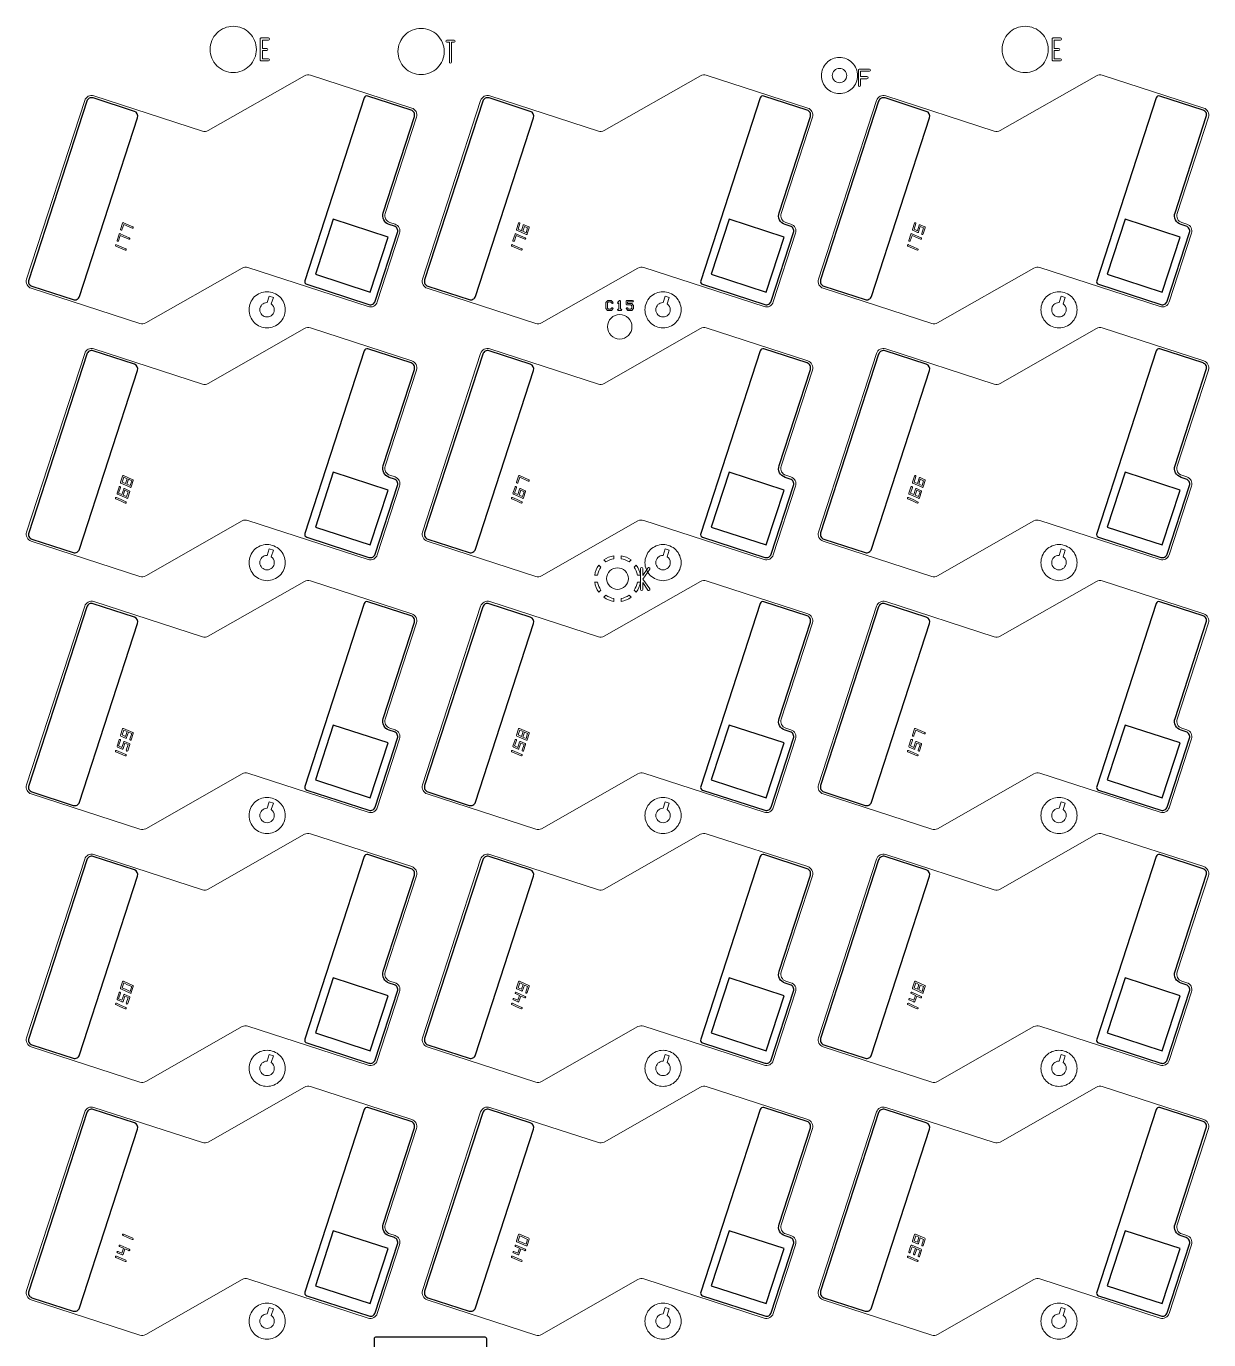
# Model space of a CAD drawing. Extents: x 2864 to 3941, y 2420 to 3182.
# Drawn here: x 3597.3 to 3679.1, y 2960.3 to 3051.2 of the extents above; entities that cross this region are included whole.
import ezdxf

# ---------------------------------------------------------------- set-up
doc = ezdxf.new("R2010")
doc.units = 0
doc.layers.get('0').update_dxf_attribs({"lineweight": 0})
for name, color, linetype in [('barcode', 1, 'Continuous'), ('susa-b', 2, 'Continuous'), ('susb-b', 3, 'Continuous'), ('二维码', 11, 'Continuous')]:
    doc.layers.add(name, color=color, linetype=linetype)

msp = doc.modelspace()

# ---------------------------------------------------------------- linework, layer by layer
for p, q in [((3638.35, 3031.494), (3638.449, 3031.494)), ((3637.952, 3014.321), (3637.952, 3014.524)), ((3637.051, 3013.741), (3636.907, 3013.884)), ((3636.907, 3012.003), (3637.051, 3012.146))]:
    msp.add_line(p, q)
at = {"linetype": 'Continuous'}
for points in [[(3613.21, 3049.57, 0.414215), (3611.61, 3051.17, 0.414215), (3610.01, 3049.57, 0.414215), (3611.61, 3047.97, 0.414215)], [(3626.21, 3049.422, 0.414214), (3624.61, 3051.022, 0.414214), (3623.01, 3049.422, 0.414214), (3624.61, 3047.823, 0.414214)], [(3668.01, 3049.57, 0.414215), (3666.41, 3051.17, 0.414215), (3664.81, 3049.57, 0.414215), (3666.41, 3047.97, 0.414215)], [(3626.888, 3050.062, 1), (3626.888, 3050.212), (3626.64, 3050.212), (3626.392, 3050.212, 1), (3626.392, 3050.062), (3626.565, 3050.062), (3626.565, 3048.697, 1), (3626.715, 3048.697), (3626.715, 3050.062)], [(3654.81, 3047.758, 0.414215), (3653.56, 3049.008, 0.414215), (3652.31, 3047.758, 0.414215), (3653.56, 3046.508, 0.414215)], [(3654.06, 3047.758, -0.414217), (3653.56, 3047.258, -0.414217), (3653.06, 3047.758, -0.414217), (3653.56, 3048.258, -0.414217)], [(3655.639, 3048.055, 1), (3655.639, 3048.205), (3654.943, 3048.205, 0.414241), (3654.868, 3048.13), (3654.868, 3047.087, 1), (3655.018, 3047.087), (3655.018, 3047.534), (3655.465, 3047.534, 1), (3655.465, 3047.684), (3655.018, 3047.684), (3655.018, 3048.055)], [(3624.29, 3044.88, 0.41422), (3623.968, 3045.51), (3616.948, 3047.792, 0.211093), (3616.546, 3047.75), (3609.879, 3043.951, -0.211093), (3609.477, 3043.91), (3601.961, 3046.352, 0.41422), (3601.331, 3046.031), (3597.314, 3033.668, 0.414215), (3597.635, 3033.038), (3605.151, 3030.595, 0.211093), (3605.553, 3030.637), (3612.22, 3034.436, -0.211091), (3612.622, 3034.477), (3620.951, 3031.77, 0.414218), (3621.581, 3032.091), (3623.126, 3036.847, 0.414217), (3622.805, 3037.477), (3622.447, 3037.593, -0.414216), (3622.126, 3038.223)], [(3651.69, 3044.88, 0.41422), (3651.368, 3045.51), (3644.348, 3047.792, 0.211093), (3643.946, 3047.75), (3637.279, 3043.951, -0.211093), (3636.877, 3043.91), (3629.361, 3046.352, 0.41422), (3628.731, 3046.031), (3624.714, 3033.668, 0.414215), (3625.035, 3033.038), (3632.551, 3030.595, 0.211093), (3632.953, 3030.637), (3639.62, 3034.436, -0.211091), (3640.022, 3034.477), (3648.351, 3031.77, 0.414218), (3648.981, 3032.091), (3650.526, 3036.847, 0.414217), (3650.205, 3037.477), (3649.847, 3037.593, -0.414216), (3649.526, 3038.223)], [(3679.09, 3044.88, 0.41422), (3678.768, 3045.51), (3671.748, 3047.792, 0.211093), (3671.346, 3047.75), (3664.679, 3043.951, -0.211093), (3664.277, 3043.91), (3656.761, 3046.352, 0.41422), (3656.131, 3046.031), (3652.114, 3033.668, 0.414215), (3652.435, 3033.038), (3659.951, 3030.595, 0.211093), (3660.353, 3030.637), (3667.02, 3034.436, -0.211091), (3667.422, 3034.477), (3675.751, 3031.77, 0.414218), (3676.381, 3032.091), (3677.926, 3036.847, 0.414217), (3677.605, 3037.477), (3677.247, 3037.593, -0.414216), (3676.926, 3038.223)], [(3604.667, 3037.288), (3604.025, 3037.574, 0.447551), (3603.957, 3037.544), (3603.816, 3037.112, 1), (3603.911, 3037.081), (3604.035, 3037.46), (3604.626, 3037.196, 1)], [(3632.094, 3037.226, 0.385532), (3632.067, 3037.288), (3631.746, 3037.431, 0.447551), (3631.678, 3037.4), (3631.555, 3037.022), (3631.325, 3037.124), (3631.452, 3037.513, 1), (3631.357, 3037.544), (3631.216, 3037.112, 0.385532), (3631.244, 3037.051), (3631.885, 3036.764, 0.447551), (3631.954, 3036.795)], [(3659.494, 3037.226, 0.385532), (3659.467, 3037.288), (3659.146, 3037.431, 0.447551), (3659.078, 3037.4), (3658.955, 3037.022), (3658.725, 3037.124), (3658.852, 3037.513, 1), (3658.757, 3037.544), (3658.616, 3037.112, 0.385532), (3658.644, 3037.051), (3658.965, 3036.908, 0.447551), (3659.033, 3036.938), (3659.156, 3037.317), (3659.385, 3037.215), (3659.258, 3036.825, 1), (3659.353, 3036.794)], [(3604.419, 3036.527), (3603.777, 3036.813, 0.447551), (3603.709, 3036.783), (3603.569, 3036.351, 1), (3603.664, 3036.32), (3603.787, 3036.699), (3604.379, 3036.435, 1)], [(3631.819, 3036.527), (3631.177, 3036.813, 0.447551), (3631.109, 3036.783), (3630.969, 3036.351, 1), (3631.064, 3036.32), (3631.187, 3036.699), (3631.779, 3036.435, 1)], [(3659.219, 3036.527), (3658.577, 3036.813, 0.447551), (3658.509, 3036.783), (3658.369, 3036.351, 1), (3658.464, 3036.32), (3658.587, 3036.699), (3659.179, 3036.435, 1)], [(3604.172, 3035.766), (3603.851, 3035.909), (3603.53, 3036.053, 1), (3603.489, 3035.961), (3603.81, 3035.818), (3604.131, 3035.675, 1)], [(3631.572, 3035.766), (3631.251, 3035.909), (3630.93, 3036.053, 1), (3630.889, 3035.961), (3631.21, 3035.818), (3631.531, 3035.675, 1)], [(3658.972, 3035.766), (3658.651, 3035.909), (3658.33, 3036.053, 1), (3658.289, 3035.961), (3658.61, 3035.818), (3658.931, 3035.675, 1)], [(3615.202, 3031.551, 0.414215), (3613.952, 3032.801, 0.414215), (3612.702, 3031.551, 0.414215), (3613.952, 3030.301, 0.414215)], [(3614.452, 3031.551, -0.414217), (3613.952, 3031.051, -0.414217), (3613.452, 3031.551, -0.414217), (3613.952, 3032.051, -0.002897), (3613.957, 3032.051), (3614.103, 3032.502), (3614.388, 3032.409), (3614.242, 3031.958, -0.242589)], [(3642.602, 3031.551, 0.414215), (3641.352, 3032.801, 0.414215), (3640.102, 3031.551, 0.414215), (3641.352, 3030.301, 0.414215)], [(3641.852, 3031.551, -0.414217), (3641.352, 3031.051, -0.414217), (3640.852, 3031.551, -0.414217), (3641.352, 3032.051, -0.002897), (3641.357, 3032.051), (3641.503, 3032.502), (3641.788, 3032.409), (3641.642, 3031.958, -0.242589)], [(3670.002, 3031.551, 0.414215), (3668.752, 3032.801, 0.414215), (3667.502, 3031.551, 0.414215), (3668.752, 3030.301, 0.414215)], [(3669.252, 3031.551, -0.414217), (3668.752, 3031.051, -0.414217), (3668.252, 3031.551, -0.414217), (3668.752, 3032.051, -0.002897), (3668.757, 3032.051), (3668.903, 3032.502), (3669.188, 3032.409), (3669.042, 3031.958, -0.242589)], [(3637.884, 3031.608, 1), (3637.813, 3031.679), (3637.728, 3031.594), (3637.571, 3031.594), (3637.501, 3031.664), (3637.501, 3032.02), (3637.571, 3032.09), (3637.728, 3032.09), (3637.813, 3032.005, 1), (3637.884, 3032.076), (3637.784, 3032.175, 0.200121), (3637.749, 3032.19), (3637.55, 3032.19, 0.200121), (3637.515, 3032.175), (3637.416, 3032.076, 0.200121), (3637.401, 3032.041), (3637.401, 3031.643, 0.200121), (3637.416, 3031.608), (3637.515, 3031.509, 0.200121), (3637.55, 3031.494), (3637.749, 3031.494, 0.200121), (3637.784, 3031.509)], [(3639.298, 3031.643), (3639.298, 3031.842, 0.200121), (3639.283, 3031.877), (3639.184, 3031.976, 0.200121), (3639.149, 3031.991), (3638.901, 3031.991), (3638.901, 3032.09), (3639.248, 3032.09, 1), (3639.248, 3032.19), (3638.851, 3032.19, 0.414253), (3638.801, 3032.14), (3638.801, 3031.941, 0.414253), (3638.851, 3031.891), (3639.128, 3031.891), (3639.198, 3031.821), (3639.198, 3031.664), (3639.128, 3031.594), (3638.971, 3031.594), (3638.886, 3031.679, 1), (3638.816, 3031.608), (3638.915, 3031.509, 0.200121), (3638.95, 3031.494), (3639.149, 3031.494, 0.200121), (3639.184, 3031.509), (3639.283, 3031.608, 0.200121)], [(3639.205, 3030.377, 0.414215), (3638.355, 3031.227, 0.414215), (3637.505, 3030.377, 0.414215), (3638.355, 3029.527, 0.414215)], [(3624.29, 3027.38, 0.41422), (3623.968, 3028.01), (3616.948, 3030.292, 0.211093), (3616.546, 3030.25), (3609.879, 3026.451, -0.211093), (3609.477, 3026.41), (3601.961, 3028.852, 0.41422), (3601.331, 3028.531), (3597.314, 3016.168, 0.414215), (3597.635, 3015.538), (3605.151, 3013.095, 0.211093), (3605.553, 3013.137), (3612.22, 3016.936, -0.211091), (3612.622, 3016.977), (3620.951, 3014.27, 0.414218), (3621.581, 3014.591), (3623.126, 3019.347, 0.414217), (3622.805, 3019.977), (3622.447, 3020.093, -0.414216), (3622.126, 3020.723)], [(3651.69, 3027.38, 0.41422), (3651.368, 3028.01), (3644.348, 3030.292, 0.211093), (3643.946, 3030.25), (3637.279, 3026.451, -0.211093), (3636.877, 3026.41), (3629.361, 3028.852, 0.41422), (3628.731, 3028.531), (3624.714, 3016.168, 0.414215), (3625.035, 3015.538), (3632.551, 3013.095, 0.211093), (3632.953, 3013.137), (3639.62, 3016.936, -0.211091), (3640.022, 3016.977), (3648.351, 3014.27, 0.414218), (3648.981, 3014.591), (3650.526, 3019.347, 0.414217), (3650.205, 3019.977), (3649.847, 3020.093, -0.414216), (3649.526, 3020.723)], [(3679.09, 3027.38, 0.41422), (3678.768, 3028.01), (3671.748, 3030.292, 0.211093), (3671.346, 3030.25), (3664.679, 3026.451, -0.211093), (3664.277, 3026.41), (3656.761, 3028.852, 0.41422), (3656.131, 3028.531), (3652.114, 3016.168, 0.414215), (3652.435, 3015.538), (3659.951, 3013.095, 0.211093), (3660.353, 3013.137), (3667.02, 3016.936, -0.211091), (3667.422, 3016.977), (3675.751, 3014.27, 0.414218), (3676.381, 3014.591), (3677.926, 3019.347, 0.414217), (3677.605, 3019.977), (3677.247, 3020.093, -0.414216), (3676.926, 3020.723)], [(3604.694, 3019.726, 0.385532), (3604.667, 3019.788), (3604.025, 3020.074, 0.447551), (3603.957, 3020.044), (3603.816, 3019.612, 0.385532), (3603.844, 3019.551), (3604.485, 3019.264, 0.447551), (3604.554, 3019.295)], [(3632.067, 3019.788), (3631.425, 3020.074, 0.447551), (3631.357, 3020.044), (3631.216, 3019.612, 1), (3631.311, 3019.581), (3631.435, 3019.96), (3632.026, 3019.696, 1)], [(3659.494, 3019.726, 0.385532), (3659.467, 3019.788), (3659.146, 3019.931, 0.447551), (3659.078, 3019.9), (3658.955, 3019.522), (3658.725, 3019.624), (3658.852, 3020.013, 1), (3658.757, 3020.044), (3658.616, 3019.612, 0.385532), (3658.644, 3019.551), (3659.285, 3019.264, 0.447551), (3659.354, 3019.295)], [(3604.446, 3018.965, 0.385532), (3604.419, 3019.027), (3604.098, 3019.17, 0.447551), (3604.03, 3019.14), (3603.907, 3018.761), (3603.678, 3018.863), (3603.805, 3019.252, 1), (3603.71, 3019.283), (3603.569, 3018.851, 0.385532), (3603.596, 3018.79), (3604.238, 3018.503, 0.447551), (3604.306, 3018.534)], [(3631.846, 3018.965, 0.385532), (3631.819, 3019.027), (3631.498, 3019.17, 0.447551), (3631.43, 3019.14), (3631.307, 3018.761), (3631.078, 3018.863), (3631.205, 3019.252, 1), (3631.11, 3019.283), (3630.969, 3018.851, 0.385532), (3630.996, 3018.79), (3631.638, 3018.503, 0.447551), (3631.706, 3018.534)], [(3659.246, 3018.965, 0.385532), (3659.219, 3019.027), (3658.898, 3019.17, 0.447551), (3658.83, 3019.14), (3658.707, 3018.761), (3658.478, 3018.863), (3658.605, 3019.252, 1), (3658.51, 3019.283), (3658.369, 3018.851, 0.385532), (3658.396, 3018.79), (3659.038, 3018.503, 0.447551), (3659.106, 3018.534)], [(3604.172, 3018.266), (3603.851, 3018.409), (3603.53, 3018.553, 1), (3603.489, 3018.461), (3603.81, 3018.318), (3604.131, 3018.175, 1)], [(3631.572, 3018.266), (3631.251, 3018.409), (3630.93, 3018.553, 1), (3630.889, 3018.461), (3631.21, 3018.318), (3631.531, 3018.175, 1)], [(3658.972, 3018.266), (3658.651, 3018.409), (3658.33, 3018.553, 1), (3658.289, 3018.461), (3658.61, 3018.318), (3658.931, 3018.175, 1)], [(3615.202, 3014.051, 0.414215), (3613.952, 3015.301, 0.414215), (3612.702, 3014.051, 0.414215), (3613.952, 3012.801, 0.414215)], [(3642.602, 3014.051, 0.414215), (3641.352, 3015.301, 0.414215), (3640.102, 3014.051, 0.414215), (3641.352, 3012.801, 0.414215)], [(3670.002, 3014.051, 0.414215), (3668.752, 3015.301, 0.414215), (3667.502, 3014.051, 0.414215), (3668.752, 3012.801, 0.414215)], [(3614.452, 3014.051, -0.414217), (3613.952, 3013.551, -0.414217), (3613.452, 3014.051, -0.414217), (3613.952, 3014.551, -0.002897), (3613.957, 3014.551), (3614.103, 3015.002), (3614.388, 3014.909), (3614.242, 3014.458, -0.242589)], [(3641.852, 3014.051, -0.414217), (3641.352, 3013.551, -0.414217), (3640.852, 3014.051, -0.414217), (3641.352, 3014.551, -0.002897), (3641.357, 3014.551), (3641.503, 3015.002), (3641.788, 3014.909), (3641.642, 3014.458, -0.242589)], [(3669.252, 3014.051, -0.414217), (3668.752, 3013.551, -0.414217), (3668.252, 3014.051, -0.414217), (3668.752, 3014.551, -0.002897), (3668.757, 3014.551), (3668.903, 3015.002), (3669.188, 3014.909), (3669.042, 3014.458, -0.242589)], [(3638.952, 3012.943, 0.414216), (3638.202, 3013.693, 0.414216), (3637.452, 3012.943, 0.414216), (3638.202, 3012.193, 0.414216)], [(3624.29, 3009.88, 0.41422), (3623.968, 3010.51), (3616.948, 3012.792, 0.211093), (3616.546, 3012.75), (3609.879, 3008.951, -0.211093), (3609.477, 3008.91), (3601.961, 3011.352, 0.41422), (3601.331, 3011.031), (3597.314, 2998.668, 0.414215), (3597.635, 2998.038), (3605.151, 2995.595, 0.211093), (3605.553, 2995.637), (3612.22, 2999.436, -0.211091), (3612.622, 2999.477), (3620.951, 2996.77, 0.414218), (3621.581, 2997.091), (3623.126, 3001.847, 0.414217), (3622.805, 3002.477), (3622.447, 3002.593, -0.414216), (3622.126, 3003.223)], [(3651.69, 3009.88, 0.41422), (3651.368, 3010.51), (3644.348, 3012.792, 0.211093), (3643.946, 3012.75), (3637.279, 3008.951, -0.211093), (3636.877, 3008.91), (3629.361, 3011.352, 0.41422), (3628.731, 3011.031), (3624.714, 2998.668, 0.414215), (3625.035, 2998.038), (3632.551, 2995.595, 0.211093), (3632.953, 2995.637), (3639.62, 2999.436, -0.211091), (3640.022, 2999.477), (3648.351, 2996.77, 0.414218), (3648.981, 2997.091), (3650.526, 3001.847, 0.414217), (3650.205, 3002.477), (3649.847, 3002.593, -0.414216), (3649.526, 3003.223)], [(3679.09, 3009.88, 0.41422), (3678.768, 3010.51), (3671.748, 3012.792, 0.211093), (3671.346, 3012.75), (3664.679, 3008.951, -0.211093), (3664.277, 3008.91), (3656.761, 3011.352, 0.41422), (3656.131, 3011.031), (3652.114, 2998.668, 0.414215), (3652.435, 2998.038), (3659.951, 2995.595, 0.211093), (3660.353, 2995.637), (3667.02, 2999.436, -0.211091), (3667.422, 2999.477), (3675.751, 2996.77, 0.414218), (3676.381, 2997.091), (3677.926, 3001.847, 0.414217), (3677.605, 3002.477), (3677.247, 3002.593, -0.414216), (3676.926, 3003.223)], [(3604.694, 3002.226, 0.385532), (3604.667, 3002.288), (3604.025, 3002.574, 0.447551), (3603.957, 3002.544), (3603.816, 3002.112, 0.385532), (3603.844, 3002.051), (3604.165, 3001.908, 0.447551), (3604.233, 3001.938), (3604.356, 3002.317), (3604.585, 3002.215), (3604.458, 3001.825, 1), (3604.553, 3001.794)], [(3632.094, 3002.226, 0.385532), (3632.067, 3002.288), (3631.425, 3002.574, 0.447551), (3631.357, 3002.544), (3631.216, 3002.112, 0.385532), (3631.244, 3002.051), (3631.885, 3001.764, 0.447551), (3631.954, 3001.795)], [(3659.467, 3002.288), (3658.825, 3002.574, 0.447551), (3658.757, 3002.544), (3658.616, 3002.112, 1), (3658.711, 3002.081), (3658.835, 3002.46), (3659.426, 3002.196, 1)], [(3604.446, 3001.465, 0.385532), (3604.419, 3001.527), (3604.098, 3001.67, 0.447551), (3604.03, 3001.64), (3603.907, 3001.261), (3603.678, 3001.363), (3603.805, 3001.752, 1), (3603.71, 3001.783), (3603.569, 3001.351, 0.385532), (3603.596, 3001.29), (3603.917, 3001.147, 0.447551), (3603.985, 3001.177), (3604.108, 3001.556), (3604.338, 3001.454), (3604.211, 3001.065, 1), (3604.306, 3001.034)], [(3631.846, 3001.465, 0.385532), (3631.819, 3001.527), (3631.498, 3001.67, 0.447551), (3631.43, 3001.64), (3631.307, 3001.261), (3631.078, 3001.363), (3631.205, 3001.752, 1), (3631.11, 3001.783), (3630.969, 3001.351, 0.385532), (3630.996, 3001.29), (3631.317, 3001.147, 0.447551), (3631.385, 3001.177), (3631.508, 3001.556), (3631.738, 3001.454), (3631.611, 3001.065, 1), (3631.706, 3001.034)], [(3659.246, 3001.465, 0.385532), (3659.219, 3001.527), (3658.898, 3001.67, 0.447551), (3658.83, 3001.64), (3658.707, 3001.261), (3658.478, 3001.363), (3658.605, 3001.752, 1), (3658.51, 3001.783), (3658.369, 3001.351, 0.385532), (3658.396, 3001.29), (3658.717, 3001.147, 0.447551), (3658.785, 3001.177), (3658.908, 3001.556), (3659.138, 3001.454), (3659.011, 3001.065, 1), (3659.106, 3001.034)], [(3604.172, 3000.766), (3603.851, 3000.909), (3603.53, 3001.053, 1), (3603.489, 3000.961), (3603.81, 3000.818), (3604.131, 3000.675, 1)], [(3631.572, 3000.766), (3631.251, 3000.909), (3630.93, 3001.053, 1), (3630.889, 3000.961), (3631.21, 3000.818), (3631.531, 3000.675, 1)], [(3658.972, 3000.766), (3658.651, 3000.909), (3658.33, 3001.053, 1), (3658.289, 3000.961), (3658.61, 3000.818), (3658.931, 3000.675, 1)], [(3615.202, 2996.551, 0.414215), (3613.952, 2997.801, 0.414215), (3612.702, 2996.551, 0.414215), (3613.952, 2995.301, 0.414215)], [(3614.452, 2996.551, -0.414217), (3613.952, 2996.051, -0.414217), (3613.452, 2996.551, -0.414217), (3613.952, 2997.051, -0.002897), (3613.957, 2997.051), (3614.103, 2997.502), (3614.388, 2997.409), (3614.242, 2996.958, -0.242589)], [(3642.602, 2996.551, 0.414215), (3641.352, 2997.801, 0.414215), (3640.102, 2996.551, 0.414215), (3641.352, 2995.301, 0.414215)], [(3641.852, 2996.551, -0.414217), (3641.352, 2996.051, -0.414217), (3640.852, 2996.551, -0.414217), (3641.352, 2997.051, -0.002897), (3641.357, 2997.051), (3641.503, 2997.502), (3641.788, 2997.409), (3641.642, 2996.958, -0.242589)], [(3670.002, 2996.551, 0.414215), (3668.752, 2997.801, 0.414215), (3667.502, 2996.551, 0.414215), (3668.752, 2995.301, 0.414215)], [(3669.252, 2996.551, -0.414217), (3668.752, 2996.051, -0.414217), (3668.252, 2996.551, -0.414217), (3668.752, 2997.051, -0.002897), (3668.757, 2997.051), (3668.903, 2997.502), (3669.188, 2997.409), (3669.042, 2996.958, -0.242589)], [(3624.29, 2992.38, 0.41422), (3623.968, 2993.01), (3616.948, 2995.292, 0.211093), (3616.546, 2995.25), (3609.879, 2991.451, -0.211093), (3609.477, 2991.41), (3601.961, 2993.852, 0.41422), (3601.331, 2993.531), (3597.314, 2981.168, 0.414215), (3597.635, 2980.538), (3605.151, 2978.095, 0.211093), (3605.553, 2978.137), (3612.22, 2981.936, -0.211091), (3612.622, 2981.977), (3620.951, 2979.27, 0.414218), (3621.581, 2979.591), (3623.126, 2984.347, 0.414217), (3622.805, 2984.977), (3622.447, 2985.093, -0.414216), (3622.126, 2985.723)], [(3651.69, 2992.38, 0.41422), (3651.368, 2993.01), (3644.348, 2995.292, 0.211093), (3643.946, 2995.25), (3637.279, 2991.451, -0.211093), (3636.877, 2991.41), (3629.361, 2993.852, 0.41422), (3628.731, 2993.531), (3624.714, 2981.168, 0.414215), (3625.035, 2980.538), (3632.551, 2978.095, 0.211093), (3632.953, 2978.137), (3639.62, 2981.936, -0.211091), (3640.022, 2981.977), (3648.351, 2979.27, 0.414218), (3648.981, 2979.591), (3650.526, 2984.347, 0.414217), (3650.205, 2984.977), (3649.847, 2985.093, -0.414216), (3649.526, 2985.723)], [(3679.09, 2992.38, 0.41422), (3678.768, 2993.01), (3671.748, 2995.292, 0.211093), (3671.346, 2995.25), (3664.679, 2991.451, -0.211093), (3664.277, 2991.41), (3656.761, 2993.852, 0.41422), (3656.131, 2993.531), (3652.114, 2981.168, 0.414215), (3652.435, 2980.538), (3659.951, 2978.095, 0.211093), (3660.353, 2978.137), (3667.02, 2981.936, -0.211091), (3667.422, 2981.977), (3675.751, 2979.27, 0.414218), (3676.381, 2979.591), (3677.926, 2984.347, 0.414217), (3677.605, 2984.977), (3677.247, 2985.093, -0.414216), (3676.926, 2985.723)], [(3604.446, 2983.965, 0.385532), (3604.419, 2984.027), (3604.098, 2984.17, 0.447551), (3604.03, 2984.14), (3603.907, 2983.761), (3603.678, 2983.863), (3603.805, 2984.252, 1), (3603.71, 2984.283), (3603.569, 2983.851, 0.385532), (3603.596, 2983.79), (3603.917, 2983.647, 0.447551), (3603.985, 2983.677), (3604.108, 2984.056), (3604.338, 2983.954), (3604.211, 2983.565, 1), (3604.306, 2983.534)], [(3604.694, 2984.726, 0.385532), (3604.667, 2984.788), (3604.025, 2985.074, 0.447551), (3603.957, 2985.044), (3603.816, 2984.612, 0.385532), (3603.844, 2984.551), (3604.485, 2984.264, 0.447551), (3604.554, 2984.295)], [(3631.819, 2984.027), (3631.177, 2984.313, 1), (3631.137, 2984.222), (3631.417, 2984.097), (3631.307, 2983.761), (3631.037, 2983.881, 1), (3630.996, 2983.79), (3631.317, 2983.647, 0.447551), (3631.385, 2983.677), (3631.508, 2984.056), (3631.779, 2983.935, 1)], [(3632.094, 2984.726, 0.385532), (3632.067, 2984.788), (3631.425, 2985.074, 0.447551), (3631.357, 2985.044), (3631.216, 2984.612, 0.385532), (3631.244, 2984.551), (3631.565, 2984.408, 0.447551), (3631.633, 2984.438), (3631.756, 2984.817), (3631.985, 2984.715), (3631.858, 2984.325, 1), (3631.953, 2984.294)], [(3659.219, 2984.027), (3658.577, 2984.313, 1), (3658.537, 2984.222), (3658.817, 2984.097), (3658.707, 2983.761), (3658.437, 2983.881, 1), (3658.396, 2983.79), (3658.717, 2983.647, 0.447551), (3658.785, 2983.677), (3658.908, 2984.056), (3659.179, 2983.935, 1)], [(3659.494, 2984.726, 0.385532), (3659.467, 2984.788), (3658.825, 2985.074, 0.447551), (3658.757, 2985.044), (3658.616, 2984.612, 0.385532), (3658.644, 2984.551), (3659.285, 2984.264, 0.447551), (3659.354, 2984.295)], [(3604.172, 2983.266), (3603.851, 2983.409), (3603.53, 2983.553, 1), (3603.489, 2983.461), (3603.81, 2983.318), (3604.131, 2983.175, 1)], [(3631.572, 2983.266), (3631.251, 2983.409), (3630.93, 2983.553, 1), (3630.889, 2983.461), (3631.21, 2983.318), (3631.531, 2983.175, 1)], [(3658.972, 2983.266), (3658.651, 2983.409), (3658.33, 2983.553, 1), (3658.289, 2983.461), (3658.61, 2983.318), (3658.931, 2983.175, 1)], [(3615.202, 2979.051, 0.414215), (3613.952, 2980.301, 0.414215), (3612.702, 2979.051, 0.414215), (3613.952, 2977.801, 0.414215)], [(3614.452, 2979.051, -0.414217), (3613.952, 2978.551, -0.414217), (3613.452, 2979.051, -0.414217), (3613.952, 2979.551, -0.002897), (3613.957, 2979.551), (3614.103, 2980.002), (3614.388, 2979.909), (3614.242, 2979.458, -0.242589)], [(3642.602, 2979.051, 0.414215), (3641.352, 2980.301, 0.414215), (3640.102, 2979.051, 0.414215), (3641.352, 2977.801, 0.414215)], [(3641.852, 2979.051, -0.414217), (3641.352, 2978.551, -0.414217), (3640.852, 2979.051, -0.414217), (3641.352, 2979.551, -0.002897), (3641.357, 2979.551), (3641.503, 2980.002), (3641.788, 2979.909), (3641.642, 2979.458, -0.242589)], [(3670.002, 2979.051, 0.414215), (3668.752, 2980.301, 0.414215), (3667.502, 2979.051, 0.414215), (3668.752, 2977.801, 0.414215)], [(3669.252, 2979.051, -0.414217), (3668.752, 2978.551, -0.414217), (3668.252, 2979.051, -0.414217), (3668.752, 2979.551, -0.002897), (3668.757, 2979.551), (3668.903, 2980.002), (3669.188, 2979.909), (3669.042, 2979.458, -0.242589)], [(3624.29, 2974.88, 0.41422), (3623.968, 2975.51), (3616.948, 2977.792, 0.211093), (3616.546, 2977.75), (3609.879, 2973.951, -0.211093), (3609.477, 2973.91), (3601.961, 2976.352, 0.41422), (3601.331, 2976.031), (3597.314, 2963.668, 0.414215), (3597.635, 2963.038), (3605.151, 2960.595, 0.211093), (3605.553, 2960.637), (3612.22, 2964.436, -0.211091), (3612.622, 2964.477), (3620.951, 2961.77, 0.414218), (3621.581, 2962.091), (3623.126, 2966.847, 0.414217), (3622.805, 2967.477), (3622.447, 2967.593, -0.414216), (3622.126, 2968.223)], [(3651.69, 2974.88, 0.41422), (3651.368, 2975.51), (3644.348, 2977.792, 0.211093), (3643.946, 2977.75), (3637.279, 2973.951, -0.211093), (3636.877, 2973.91), (3629.361, 2976.352, 0.41422), (3628.731, 2976.031), (3624.714, 2963.668, 0.414215), (3625.035, 2963.038), (3632.551, 2960.595, 0.211093), (3632.953, 2960.637), (3639.62, 2964.436, -0.211091), (3640.022, 2964.477), (3648.351, 2961.77, 0.414218), (3648.981, 2962.091), (3650.526, 2966.847, 0.414217), (3650.205, 2967.477), (3649.847, 2967.593, -0.414216), (3649.526, 2968.223)], [(3679.09, 2974.88, 0.41422), (3678.768, 2975.51), (3671.748, 2977.792, 0.211093), (3671.346, 2977.75), (3664.679, 2973.951, -0.211093), (3664.277, 2973.91), (3656.761, 2976.352, 0.41422), (3656.131, 2976.031), (3652.114, 2963.668, 0.414215), (3652.435, 2963.038), (3659.951, 2960.595, 0.211093), (3660.353, 2960.637), (3667.02, 2964.436, -0.211091), (3667.422, 2964.477), (3675.751, 2961.77, 0.414218), (3676.381, 2962.091), (3677.926, 2966.847, 0.414217), (3677.605, 2967.477), (3677.247, 2967.593, -0.414216), (3676.926, 2968.223)], [(3604.667, 2967.288), (3604.346, 2967.431), (3604.025, 2967.574, 1), (3603.984, 2967.483), (3604.305, 2967.34), (3604.626, 2967.196, 1)], [(3632.094, 2967.226, 0.385532), (3632.067, 2967.288), (3631.425, 2967.574, 0.447551), (3631.357, 2967.544), (3631.216, 2967.112, 0.385532), (3631.244, 2967.051), (3631.885, 2966.764, 0.447551), (3631.954, 2966.795)], [(3659.494, 2967.226, 0.385532), (3659.467, 2967.288), (3658.825, 2967.574, 0.447551), (3658.757, 2967.544), (3658.616, 2967.112, 0.385532), (3658.644, 2967.051), (3658.965, 2966.908, 0.447551), (3659.033, 2966.938), (3659.156, 2967.317), (3659.385, 2967.215), (3659.258, 2966.825, 1), (3659.353, 2966.794)], [(3604.419, 2966.527), (3603.777, 2966.813, 1), (3603.737, 2966.722), (3604.017, 2966.597), (3603.907, 2966.261), (3603.637, 2966.381, 1), (3603.596, 2966.29), (3603.917, 2966.147, 0.447551), (3603.985, 2966.177), (3604.108, 2966.556), (3604.379, 2966.435, 1)], [(3631.819, 2966.527), (3631.177, 2966.813, 1), (3631.137, 2966.722), (3631.417, 2966.597), (3631.307, 2966.261), (3631.037, 2966.381, 1), (3630.996, 2966.29), (3631.317, 2966.147, 0.447551), (3631.385, 2966.177), (3631.508, 2966.556), (3631.779, 2966.435, 1)], [(3659.246, 2966.465, 0.385532), (3659.219, 2966.527), (3658.577, 2966.813, 0.447551), (3658.509, 2966.783), (3658.369, 2966.351, 1), (3658.464, 2966.32), (3658.587, 2966.699), (3658.817, 2966.597), (3658.69, 2966.208, 1), (3658.785, 2966.177), (3658.908, 2966.556), (3659.138, 2966.454), (3659.011, 2966.065, 1), (3659.106, 2966.034)], [(3604.172, 2965.766), (3603.851, 2965.909), (3603.53, 2966.053, 1), (3603.489, 2965.961), (3603.81, 2965.818), (3604.131, 2965.675, 1)], [(3631.572, 2965.766), (3631.251, 2965.909), (3630.93, 2966.053, 1), (3630.889, 2965.961), (3631.21, 2965.818), (3631.531, 2965.675, 1)], [(3658.972, 2965.766), (3658.651, 2965.909), (3658.33, 2966.053, 1), (3658.289, 2965.961), (3658.61, 2965.818), (3658.931, 2965.675, 1)], [(3615.202, 2961.551, 0.414215), (3613.952, 2962.801, 0.414215), (3612.702, 2961.551, 0.414215), (3613.952, 2960.301, 0.414215)], [(3614.452, 2961.551, -0.414217), (3613.952, 2961.051, -0.414217), (3613.452, 2961.551, -0.414217), (3613.952, 2962.051, -0.002897), (3613.957, 2962.051), (3614.103, 2962.502), (3614.388, 2962.409), (3614.242, 2961.958, -0.242589)], [(3642.602, 2961.551, 0.414215), (3641.352, 2962.801, 0.414215), (3640.102, 2961.551, 0.414215), (3641.352, 2960.301, 0.414215)], [(3641.852, 2961.551, -0.414217), (3641.352, 2961.051, -0.414217), (3640.852, 2961.551, -0.414217), (3641.352, 2962.051, -0.002897), (3641.357, 2962.051), (3641.503, 2962.502), (3641.788, 2962.409), (3641.642, 2961.958, -0.242589)], [(3670.002, 2961.551, 0.414215), (3668.752, 2962.801, 0.414215), (3667.502, 2961.551, 0.414215), (3668.752, 2960.301, 0.414215)], [(3669.252, 2961.551, -0.414217), (3668.752, 2961.051, -0.414217), (3668.252, 2961.551, -0.414217), (3668.752, 2962.051, -0.002897), (3668.757, 2962.051), (3668.903, 2962.502), (3669.188, 2962.409), (3669.042, 2961.958, -0.242589)], [(3629.154, 2952.738), (3629.154, 2960.338, 0.414228), (3629.054, 2960.438), (3621.454, 2960.438, 0.414228), (3621.354, 2960.338), (3621.354, 2952.738, 0.414228), (3621.454, 2952.638), (3629.054, 2952.638, 0.414228)]]:
    msp.add_lwpolyline(points, format="xyb", close=True, dxfattribs=at)
for points in [[(3614.049, 3048.77, 1), (3614.049, 3048.92), (3613.627, 3048.92), (3613.627, 3049.49), (3613.925, 3049.49, 1), (3613.925, 3049.64), (3613.627, 3049.64), (3613.627, 3050.21), (3614.049, 3050.21, 1), (3614.049, 3050.36), (3613.552, 3050.36, 0.414241), (3613.477, 3050.285), (3613.477, 3049.565)], [(3668.849, 3048.77, 1), (3668.849, 3048.92), (3668.427, 3048.92), (3668.427, 3049.49), (3668.725, 3049.49, 1), (3668.725, 3049.64), (3668.427, 3049.64), (3668.427, 3050.21), (3668.849, 3050.21, 1), (3668.849, 3050.36), (3668.352, 3050.36, 0.414241), (3668.277, 3050.285), (3668.277, 3049.565)], [(3613.477, 3049.565), (3613.477, 3048.845, 0.414241), (3613.552, 3048.77), (3614.049, 3048.77)], [(3668.277, 3049.565), (3668.277, 3048.845, 0.414241), (3668.352, 3048.77), (3668.849, 3048.77)], [(3638.449, 3031.494, 1), (3638.449, 3031.594), (3638.4, 3031.594), (3638.4, 3032.14, 0.669786), (3638.314, 3032.175), (3638.215, 3032.076, 1), (3638.286, 3032.005), (3638.3, 3032.019)], [(3638.3, 3032.019), (3638.3, 3031.594), (3638.25, 3031.594, 1), (3638.25, 3031.494), (3638.35, 3031.494)], [(3637.261, 3014.238), (3637.404, 3014.094, -0.106991), (3637.952, 3014.321)], [(3638.452, 3014.524), (3638.452, 3014.321, -0.106992), (3638.999, 3014.094), (3639.142, 3014.238)], [(3636.621, 3013.193), (3636.824, 3013.193, -0.106992), (3637.051, 3013.741)], [(3639.496, 3013.884), (3639.352, 3013.741, -0.106991), (3639.579, 3013.193), (3639.782, 3013.193)], [(3639.945, 3013.156), (3639.945, 3013.636, 1), (3639.795, 3013.636), (3639.795, 3012.195, 1), (3639.945, 3012.195), (3639.945, 3012.674)], [(3640.428, 3012.238), (3639.961, 3012.915), (3640.428, 3013.593, 1), (3640.305, 3013.678), (3639.945, 3013.156)], [(3637.051, 3012.146, -0.106993), (3636.824, 3012.693), (3636.621, 3012.693)], [(3639.782, 3012.693), (3639.579, 3012.693, -0.106992), (3639.352, 3012.146), (3639.496, 3012.003)], [(3639.945, 3012.674), (3640.305, 3012.153, 1), (3640.428, 3012.238)], [(3637.952, 3011.363), (3637.952, 3011.566, -0.106992), (3637.404, 3011.793), (3637.261, 3011.649)], [(3639.142, 3011.649), (3638.999, 3011.793, -0.106991), (3638.452, 3011.566), (3638.452, 3011.363)]]:
    msp.add_lwpolyline(points, format="xyb", dxfattribs=at)
for points in [[(3631.985, 3037.215), (3631.875, 3036.878), (3631.646, 3036.981), (3631.756, 3037.317)], [(3604.264, 3019.858), (3604.155, 3019.522), (3603.925, 3019.624), (3604.035, 3019.96)], [(3604.585, 3019.715), (3604.475, 3019.378), (3604.246, 3019.481), (3604.356, 3019.817)], [(3659.385, 3019.715), (3659.275, 3019.378), (3659.046, 3019.481), (3659.156, 3019.817)], [(3604.338, 3018.954), (3604.228, 3018.617), (3603.999, 3018.72), (3604.108, 3019.056)], [(3631.738, 3018.954), (3631.628, 3018.617), (3631.399, 3018.72), (3631.508, 3019.056)], [(3659.138, 3018.954), (3659.028, 3018.617), (3658.799, 3018.72), (3658.908, 3019.056)], [(3604.264, 3002.358), (3604.155, 3002.022), (3603.925, 3002.124), (3604.035, 3002.46)], [(3631.664, 3002.358), (3631.555, 3002.022), (3631.325, 3002.124), (3631.435, 3002.46)], [(3631.985, 3002.215), (3631.875, 3001.878), (3631.646, 3001.981), (3631.756, 3002.317)], [(3604.585, 2984.715), (3604.475, 2984.378), (3604.205, 2984.499), (3603.925, 2984.624), (3604.035, 2984.96), (3604.305, 2984.84)], [(3631.664, 2984.858), (3631.555, 2984.522), (3631.325, 2984.624), (3631.435, 2984.96)], [(3659.064, 2984.858), (3658.955, 2984.522), (3658.725, 2984.624), (3658.835, 2984.96)], [(3659.385, 2984.715), (3659.275, 2984.378), (3659.046, 2984.481), (3659.156, 2984.817)], [(3631.985, 2967.215), (3631.875, 2966.878), (3631.605, 2966.999), (3631.325, 2967.124), (3631.435, 2967.46), (3631.705, 2967.34)], [(3659.064, 2967.358), (3658.955, 2967.022), (3658.725, 2967.124), (3658.835, 2967.46)]]:
    msp.add_lwpolyline(points, close=True, dxfattribs=at)
for start, end in [(98.98922, 126.0106), (53.9894, 81.01078), (143.9894, 171.01078), (8.98922, 36.0106), (188.98939, 216.01078), (323.9894, 351.01078), (233.98937, 261.01066), (278.98922, 306.0106)]:
    msp.add_arc((3638.202, 3012.943), 1.6, start, end)
at = {"layer": 'barcode', "linetype": 'Continuous'}
for points in [[(3618.529, 3037.812), (3617.293, 3034.007), (3621.097, 3032.771), (3622.333, 3036.576)], [(3645.929, 3037.812), (3644.693, 3034.007), (3648.497, 3032.771), (3649.733, 3036.576)], [(3673.329, 3037.812), (3672.093, 3034.007), (3675.897, 3032.771), (3677.133, 3036.576)], [(3618.529, 3020.312), (3617.293, 3016.507), (3621.097, 3015.271), (3622.333, 3019.076)], [(3645.929, 3020.312), (3644.693, 3016.507), (3648.497, 3015.271), (3649.733, 3019.076)], [(3673.329, 3020.312), (3672.093, 3016.507), (3675.897, 3015.271), (3677.133, 3019.076)], [(3618.529, 3002.812), (3617.293, 2999.007), (3621.097, 2997.771), (3622.333, 3001.576)], [(3645.929, 3002.812), (3644.693, 2999.007), (3648.497, 2997.771), (3649.733, 3001.576)], [(3673.329, 3002.812), (3672.093, 2999.007), (3675.897, 2997.771), (3677.133, 3001.576)], [(3618.529, 2985.312), (3617.293, 2981.507), (3621.097, 2980.271), (3622.333, 2984.076)], [(3645.929, 2985.312), (3644.693, 2981.507), (3648.497, 2980.271), (3649.733, 2984.076)], [(3673.329, 2985.312), (3672.093, 2981.507), (3675.897, 2980.271), (3677.133, 2984.076)], [(3618.529, 2967.812), (3617.293, 2964.007), (3621.097, 2962.771), (3622.333, 2966.576)], [(3645.929, 2967.812), (3644.693, 2964.007), (3648.497, 2962.771), (3649.733, 2966.576)], [(3673.329, 2967.812), (3672.093, 2964.007), (3675.897, 2962.771), (3677.133, 2966.576)]]:
    msp.add_lwpolyline(points, close=True, dxfattribs=at)
at = {"layer": 'susa-b'}
for p, q in [((3600.976, 3032.478), (3604.993, 3044.841)), ((3628.376, 3032.478), (3632.393, 3044.841)), ((3655.776, 3032.478), (3659.793, 3044.841)), ((3600.976, 3014.978), (3604.993, 3027.341)), ((3628.376, 3014.978), (3632.393, 3027.341)), ((3655.776, 3014.978), (3659.793, 3027.341)), ((3600.976, 2997.478), (3604.993, 3009.841)), ((3628.376, 2997.478), (3632.393, 3009.841)), ((3655.776, 2997.478), (3659.793, 3009.841)), ((3600.976, 2979.978), (3604.993, 2992.341)), ((3628.376, 2979.978), (3632.393, 2992.341)), ((3655.776, 2979.978), (3659.793, 2992.341)), ((3600.976, 2962.478), (3604.993, 2974.841)), ((3628.376, 2962.478), (3632.393, 2974.841)), ((3655.776, 2962.478), (3659.793, 2974.841))]:
    msp.add_line(p, q, dxfattribs=at)
at = {"layer": 'susa-b', "linetype": 'Continuous'}
for points in [[(3604.769, 3045.282), (3601.915, 3046.21, 0.414216), (3601.474, 3045.985), (3597.456, 3033.621, 0.414218), (3597.681, 3033.18), (3600.535, 3032.253)], [(3632.169, 3045.282), (3629.315, 3046.21, 0.414216), (3628.874, 3045.985), (3624.856, 3033.621, 0.414218), (3625.081, 3033.18), (3627.935, 3032.253)], [(3659.569, 3045.282), (3656.715, 3046.21, 0.414216), (3656.274, 3045.985), (3652.256, 3033.621, 0.414218), (3652.481, 3033.18), (3655.335, 3032.253)], [(3604.769, 3027.782), (3601.915, 3028.71, 0.414216), (3601.474, 3028.485), (3597.456, 3016.121, 0.414218), (3597.681, 3015.68), (3600.535, 3014.753)], [(3632.169, 3027.782), (3629.315, 3028.71, 0.414216), (3628.874, 3028.485), (3624.856, 3016.121, 0.414218), (3625.081, 3015.68), (3627.935, 3014.753)], [(3659.569, 3027.782), (3656.715, 3028.71, 0.414216), (3656.274, 3028.485), (3652.256, 3016.121, 0.414218), (3652.481, 3015.68), (3655.335, 3014.753)], [(3604.769, 3010.282), (3601.915, 3011.21, 0.414216), (3601.474, 3010.985), (3597.456, 2998.621, 0.414218), (3597.681, 2998.18), (3600.535, 2997.253)], [(3632.169, 3010.282), (3629.315, 3011.21, 0.414216), (3628.874, 3010.985), (3624.856, 2998.621, 0.414218), (3625.081, 2998.18), (3627.935, 2997.253)], [(3659.569, 3010.282), (3656.715, 3011.21, 0.414216), (3656.274, 3010.985), (3652.256, 2998.621, 0.414218), (3652.481, 2998.18), (3655.335, 2997.253)], [(3604.769, 2992.782), (3601.915, 2993.71, 0.414216), (3601.474, 2993.485), (3597.456, 2981.121, 0.414218), (3597.681, 2980.68), (3600.535, 2979.753)], [(3632.169, 2992.782), (3629.315, 2993.71, 0.414216), (3628.874, 2993.485), (3624.856, 2981.121, 0.414218), (3625.081, 2980.68), (3627.935, 2979.753)], [(3659.569, 2992.782), (3656.715, 2993.71, 0.414216), (3656.274, 2993.485), (3652.256, 2981.121, 0.414218), (3652.481, 2980.68), (3655.335, 2979.753)], [(3604.769, 2975.282), (3601.915, 2976.21, 0.414216), (3601.474, 2975.985), (3597.456, 2963.621, 0.414218), (3597.681, 2963.18), (3600.535, 2962.253)], [(3632.169, 2975.282), (3629.315, 2976.21, 0.414216), (3628.874, 2975.985), (3624.856, 2963.621, 0.414218), (3625.081, 2963.18), (3627.935, 2962.253)], [(3659.569, 2975.282), (3656.715, 2976.21, 0.414216), (3656.274, 2975.985), (3652.256, 2963.621, 0.414218), (3652.481, 2963.18), (3655.335, 2962.253)]]:
    msp.add_lwpolyline(points, format="xyb", dxfattribs=at)
at = {"layer": 'susa-b'}
for centre, start, end in [((3604.66, 3044.95), 341.99977, 71.99977), ((3632.06, 3044.95), 341.99977, 71.99977), ((3659.46, 3044.95), 341.99977, 71.99977), ((3600.643, 3032.586), 251.99971, 342.0001), ((3628.043, 3032.586), 251.99971, 342.0001), ((3655.443, 3032.586), 251.99971, 342.0001), ((3604.66, 3027.45), 341.99977, 71.99977), ((3632.06, 3027.45), 341.99977, 71.99977), ((3659.46, 3027.45), 341.99977, 71.99977), ((3600.643, 3015.086), 251.99971, 342.0001), ((3628.043, 3015.086), 251.99971, 342.0001), ((3655.443, 3015.086), 251.99971, 342.0001), ((3604.66, 3009.95), 341.99977, 71.99977), ((3632.06, 3009.95), 341.99977, 71.99977), ((3659.46, 3009.95), 341.99977, 71.99977), ((3600.643, 2997.586), 251.99971, 342.0001), ((3628.043, 2997.586), 251.99971, 342.0001), ((3655.443, 2997.586), 251.99971, 342.0001), ((3604.66, 2992.45), 341.99977, 71.99977), ((3632.06, 2992.45), 341.99977, 71.99977), ((3659.46, 2992.45), 341.99977, 71.99977), ((3600.643, 2980.086), 251.99971, 342.0001), ((3628.043, 2980.086), 251.99971, 342.0001), ((3655.443, 2980.086), 251.99971, 342.0001), ((3604.66, 2974.95), 341.99977, 71.99977), ((3632.06, 2974.95), 341.99977, 71.99977), ((3659.46, 2974.95), 341.99977, 71.99977), ((3600.643, 2962.586), 251.99971, 342.0001), ((3628.043, 2962.586), 251.99971, 342.0001), ((3655.443, 2962.586), 251.99971, 342.0001)]:
    msp.add_arc(centre, 0.35, start, end, dxfattribs=at)
at = {"layer": 'susb-b'}
for p, q in [((3623.922, 3045.368), (3620.927, 3046.341)), ((3651.322, 3045.368), (3648.327, 3046.341)), ((3678.722, 3045.368), (3675.727, 3046.341)), ((3623.922, 3027.868), (3620.927, 3028.841)), ((3651.322, 3027.868), (3648.327, 3028.841)), ((3678.722, 3027.868), (3675.727, 3028.841)), ((3623.922, 3010.368), (3620.927, 3011.341)), ((3651.322, 3010.368), (3648.327, 3011.341)), ((3678.722, 3010.368), (3675.727, 3011.341)), ((3623.922, 2992.868), (3620.927, 2993.841)), ((3651.322, 2992.868), (3648.327, 2993.841)), ((3678.722, 2992.868), (3675.727, 2993.841)), ((3623.922, 2975.368), (3620.927, 2976.341)), ((3651.322, 2975.368), (3648.327, 2976.341)), ((3678.722, 2975.368), (3675.727, 2976.341))]:
    msp.add_line(p, q, dxfattribs=at)
at = {"layer": 'susb-b', "linetype": 'Continuous'}
for points in [[(3620.675, 3046.213), (3616.565, 3033.564, 0.414221), (3616.693, 3033.312)], [(3648.075, 3046.213), (3643.965, 3033.564, 0.414221), (3644.093, 3033.312)], [(3675.475, 3046.213), (3671.365, 3033.564, 0.414221), (3671.493, 3033.312)], [(3616.693, 3033.312), (3620.997, 3031.913, 0.414222), (3621.438, 3032.138), (3622.984, 3036.893, 0.414218), (3622.759, 3037.334), (3622.401, 3037.45, -0.414217), (3621.984, 3038.269), (3624.147, 3044.927, 0.414216), (3623.922, 3045.368)], [(3644.093, 3033.312), (3648.397, 3031.913, 0.414222), (3648.838, 3032.138), (3650.384, 3036.893, 0.414218), (3650.159, 3037.334), (3649.801, 3037.45, -0.414217), (3649.384, 3038.269), (3651.547, 3044.927, 0.414216), (3651.322, 3045.368)], [(3671.493, 3033.312), (3675.797, 3031.913, 0.414222), (3676.238, 3032.138), (3677.784, 3036.893, 0.414218), (3677.559, 3037.334), (3677.201, 3037.45, -0.414217), (3676.784, 3038.269), (3678.947, 3044.927, 0.414216), (3678.722, 3045.368)], [(3620.675, 3028.713), (3616.565, 3016.064, 0.414221), (3616.693, 3015.812)], [(3648.075, 3028.713), (3643.965, 3016.064, 0.414221), (3644.093, 3015.812)], [(3675.475, 3028.713), (3671.365, 3016.064, 0.414221), (3671.493, 3015.812)], [(3616.693, 3015.812), (3620.997, 3014.413, 0.414222), (3621.438, 3014.638), (3622.984, 3019.393, 0.414218), (3622.759, 3019.834), (3622.401, 3019.95, -0.414217), (3621.984, 3020.769), (3624.147, 3027.427, 0.414216), (3623.922, 3027.868)], [(3644.093, 3015.812), (3648.397, 3014.413, 0.414222), (3648.838, 3014.638), (3650.384, 3019.393, 0.414218), (3650.159, 3019.834), (3649.801, 3019.95, -0.414217), (3649.384, 3020.769), (3651.547, 3027.427, 0.414216), (3651.322, 3027.868)], [(3671.493, 3015.812), (3675.797, 3014.413, 0.414222), (3676.238, 3014.638), (3677.784, 3019.393, 0.414218), (3677.559, 3019.834), (3677.201, 3019.95, -0.414217), (3676.784, 3020.769), (3678.947, 3027.427, 0.414216), (3678.722, 3027.868)], [(3620.675, 3011.213), (3616.565, 2998.564, 0.414221), (3616.693, 2998.312)], [(3648.075, 3011.213), (3643.965, 2998.564, 0.414221), (3644.093, 2998.312)], [(3675.475, 3011.213), (3671.365, 2998.564, 0.414221), (3671.493, 2998.312)], [(3616.693, 2998.312), (3620.997, 2996.913, 0.414222), (3621.438, 2997.138), (3622.984, 3001.893, 0.414218), (3622.759, 3002.334), (3622.401, 3002.45, -0.414217), (3621.984, 3003.269), (3624.147, 3009.927, 0.414216), (3623.922, 3010.368)], [(3644.093, 2998.312), (3648.397, 2996.913, 0.414222), (3648.838, 2997.138), (3650.384, 3001.893, 0.414218), (3650.159, 3002.334), (3649.801, 3002.45, -0.414217), (3649.384, 3003.269), (3651.547, 3009.927, 0.414216), (3651.322, 3010.368)], [(3671.493, 2998.312), (3675.797, 2996.913, 0.414222), (3676.238, 2997.138), (3677.784, 3001.893, 0.414218), (3677.559, 3002.334), (3677.201, 3002.45, -0.414217), (3676.784, 3003.269), (3678.947, 3009.927, 0.414216), (3678.722, 3010.368)], [(3620.675, 2993.713), (3616.565, 2981.064, 0.414221), (3616.693, 2980.812)], [(3648.075, 2993.713), (3643.965, 2981.064, 0.414221), (3644.093, 2980.812)], [(3675.475, 2993.713), (3671.365, 2981.064, 0.414221), (3671.493, 2980.812)], [(3616.693, 2980.812), (3620.997, 2979.413, 0.414222), (3621.438, 2979.638), (3622.984, 2984.393, 0.414218), (3622.759, 2984.834), (3622.401, 2984.95, -0.414217), (3621.984, 2985.769), (3624.147, 2992.427, 0.414216), (3623.922, 2992.868)], [(3644.093, 2980.812), (3648.397, 2979.413, 0.414222), (3648.838, 2979.638), (3650.384, 2984.393, 0.414218), (3650.159, 2984.834), (3649.801, 2984.95, -0.414217), (3649.384, 2985.769), (3651.547, 2992.427, 0.414216), (3651.322, 2992.868)], [(3671.493, 2980.812), (3675.797, 2979.413, 0.414222), (3676.238, 2979.638), (3677.784, 2984.393, 0.414218), (3677.559, 2984.834), (3677.201, 2984.95, -0.414217), (3676.784, 2985.769), (3678.947, 2992.427, 0.414216), (3678.722, 2992.868)], [(3620.675, 2976.213), (3616.565, 2963.564, 0.414221), (3616.693, 2963.312)], [(3648.075, 2976.213), (3643.965, 2963.564, 0.414221), (3644.093, 2963.312)], [(3675.475, 2976.213), (3671.365, 2963.564, 0.414221), (3671.493, 2963.312)], [(3616.693, 2963.312), (3620.997, 2961.913, 0.414222), (3621.438, 2962.138), (3622.984, 2966.893, 0.414218), (3622.759, 2967.334), (3622.401, 2967.45, -0.414217), (3621.984, 2968.269), (3624.147, 2974.927, 0.414216), (3623.922, 2975.368)], [(3644.093, 2963.312), (3648.397, 2961.913, 0.414222), (3648.838, 2962.138), (3650.384, 2966.893, 0.414218), (3650.159, 2967.334), (3649.801, 2967.45, -0.414217), (3649.384, 2968.269), (3651.547, 2974.927, 0.414216), (3651.322, 2975.368)], [(3671.493, 2963.312), (3675.797, 2961.913, 0.414222), (3676.238, 2962.138), (3677.784, 2966.893, 0.414218), (3677.559, 2967.334), (3677.201, 2967.45, -0.414217), (3676.784, 2968.269), (3678.947, 2974.927, 0.414216), (3678.722, 2975.368)]]:
    msp.add_lwpolyline(points, format="xyb", dxfattribs=at)
at = {"layer": 'susb-b'}
for centre in [(3620.865, 3046.151), (3648.265, 3046.151), (3675.665, 3046.151), (3620.865, 3028.651), (3648.265, 3028.651), (3675.665, 3028.651), (3620.865, 3011.151), (3648.265, 3011.151), (3675.665, 3011.151), (3620.865, 2993.651), (3648.265, 2993.651), (3675.665, 2993.651), (3620.865, 2976.151), (3648.265, 2976.151), (3675.665, 2976.151)]:
    msp.add_arc(centre, 0.2, 72.00035, 162.00035, dxfattribs=at)
at = {"layer": '二维码', "linetype": 'Continuous'}
msp.add_lwpolyline([(3629.154, 2952.738), (3629.154, 2960.338, 0.414228), (3629.054, 2960.438), (3621.454, 2960.438, 0.414228), (3621.354, 2960.338), (3621.354, 2952.738, 0.414228), (3621.454, 2952.638), (3629.054, 2952.638, 0.414228)], format="xyb", close=True, dxfattribs=at)

doc.saveas('drawing.dxf')
